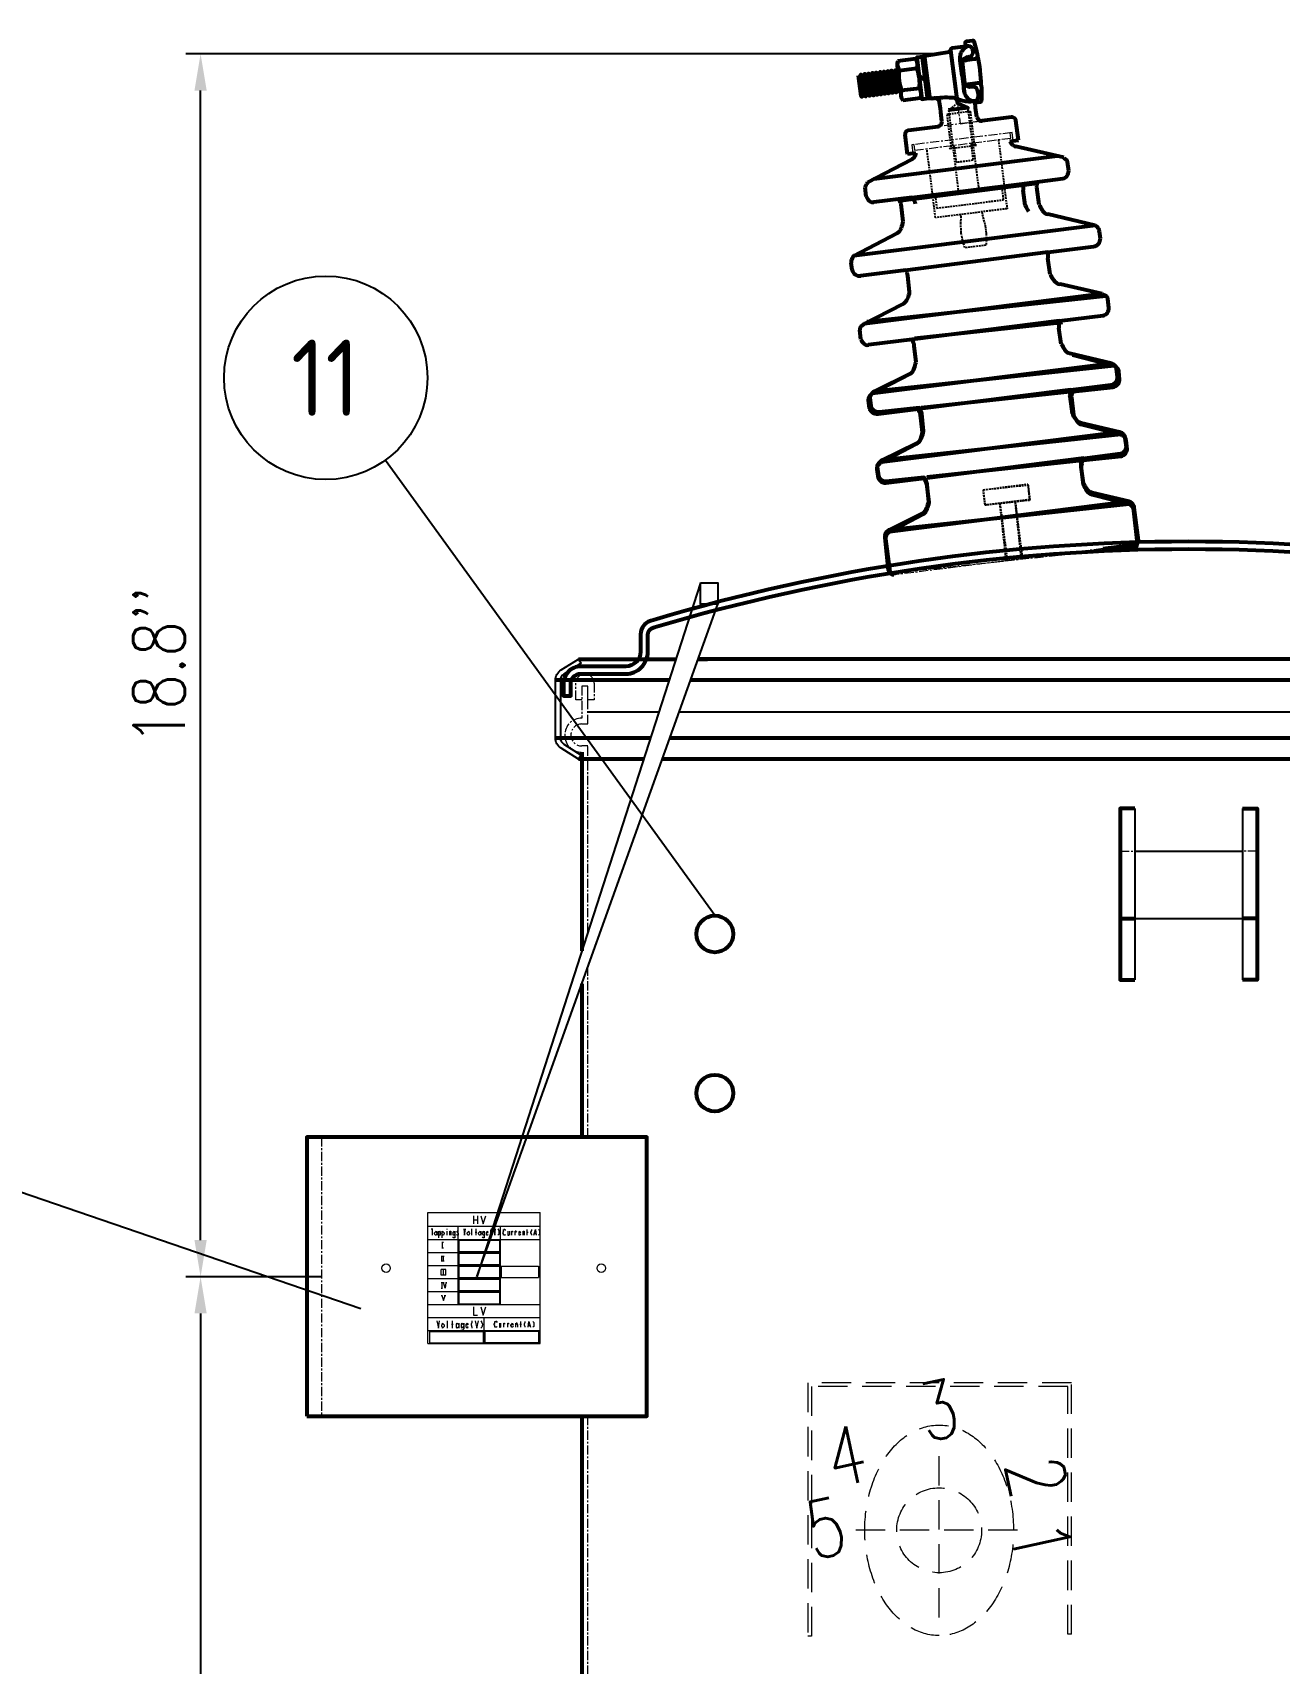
# Model space of a CAD drawing. Header units: millimetres. Extents: x 48582 to 52372, y -8867 to -5812.
# Drawn here: x 50110 to 50620, y -7255 to -6589 of the extents above; entities that cross this region are included whole.
import ezdxf
from ezdxf.enums import TextEntityAlignment as Align

# ---------------------------------------------------------------- set-up
doc = ezdxf.new("R2010")
doc.units = ezdxf.units.MM
doc.header["$LTSCALE"] = 3
for name, pattern in [('ACISOTGL', [3, 2, -1]), ('CENTER', [2, 1.25, -0.25, 0.25, -0.25]), ('HIDDEN', [0.375, 0.25, -0.125])]:
    doc.linetypes.add(name, pattern=pattern)
for name, color, linetype in [('2', 3, 'Continuous'), ('A', 3, 'Continuous'), ('D', 11, 'HIDDEN'), ('S', 254, 'Continuous')]:
    doc.layers.add(name, color=color, linetype=linetype)
for name, color, linetype, lineweight in [('图层1', 1, 'CENTER', 13), ('标注、文本', 3, 'Continuous', 25), ('粗实线', 4, 'Continuous', 53)]:
    doc.layers.add(name, color=color, linetype=linetype, lineweight=lineweight)
doc.styles.add('HC_GBDIM', font='romans', dxfattribs={"width": 0.667, "bigfont": 'gbcbig'})
doc.styles.add('ST_WIN', font='isocp2.shx', dxfattribs={"bigfont": 'hzdxfst.shx'})
doc.styles.add('TH_GBDIM', font='romans.shx', dxfattribs={"width": 0.8, "bigfont": 'gbcbig.shx'})
doc.dimstyles.new('TH_GBDIM1', dxfattribs={"dimscale": 3, "dimtxt": 3.5, "dimasz": 2.5, "dimexe": 2, "dimexo": 0, "dimgap": 1.5, "dimtad": 1, "dimdec": 1, "dimzin": 0, "dimdsep": 46, "dimtxsty": 'TH_GBDIM', "dimcen": 2.5, "dimclrd": 3, "dimclre": 256, "dimclrt": 2, "dimadec": 0, "dimazin": 0, "dimtfac": 0.714286, "dimtdec": 1, "dimtmove": 0, "dimatfit": 3, "dimfxl": 0, "dimtzin": 0, "dimlwd": -1, "dimlwe": -1, "dimarcsym": 0})

# ---------------------------------------------------------------- blocks, each defined once
blk = doc.blocks.new('*D370')
at = {"layer": 'Defpoints', "color": 0}
for p in [(50227.92, -7097.16), (50178.54, -7532.79), (50227.92, -7532.79)]:
    blk.add_point(p, dxfattribs=at)
at = {"layer": '标注、文本'}
for p, q in [((50227.92, -7097.16), (50172.54, -7097.16)), ((50227.92, -7532.79), (50172.54, -7532.79))]:
    blk.add_line(p, q, dxfattribs=at)
at = {"layer": '标注、文本', "color": 3}
blk.add_line((50178.54, -7112.16), (50178.54, -7517.79), dxfattribs=at)
for points in [[(50176.04, -7112.16), (50181.04, -7112.16), (50178.54, -7097.16)], [(50176.04, -7517.79), (50181.04, -7517.79), (50178.54, -7532.79)]]:
    blk.add_solid(points, dxfattribs=at)
at = {"layer": '标注、文本', "color": 2, "insert": (50161.54, -7314.97), "char_height": 21, "attachment_point": 5, "rotation": 90, "style": 'TH_GBDIM'}
blk.add_mtext("14.6''", dxfattribs=at)
blk = doc.blocks.new('*D368')
at = {"layer": 'Defpoints', "color": 0}
for p in [(50178.54, -6597.52), (50479.5, -6597.52), (50227.92, -7097.16)]:
    blk.add_point(p, dxfattribs=at)
at = {"layer": '标注、文本'}
for p, q in [((50479.5, -6597.52), (50172.54, -6597.52)), ((50227.92, -7097.16), (50172.54, -7097.16))]:
    blk.add_line(p, q, dxfattribs=at)
at = {"layer": '标注、文本', "color": 3}
blk.add_line((50178.54, -7082.16), (50178.54, -6612.52), dxfattribs=at)
for points in [[(50176.04, -6612.52), (50181.04, -6612.52), (50178.54, -6597.52)], [(50176.04, -7082.16), (50181.04, -7082.16), (50178.54, -7097.16)]]:
    blk.add_solid(points, dxfattribs=at)
at = {"layer": '标注、文本', "color": 2, "insert": (50161.54, -6847.34), "char_height": 21, "attachment_point": 5, "rotation": 90, "style": 'TH_GBDIM'}
blk.add_mtext("18.8''", dxfattribs=at)
blk = doc.blocks.new('A$C67204ebe')
at = {"layer": 'D'}
for p, q in [((-38.76, 178.03), (-32.93, 147.35)), ((-30.99, 179.56), (-28.4, 166.43)), ((-17.89, 168.96), (-12.39, 141.06)), ((-41.31, 135.36), (-46.82, 163.25)), ((-35.6, 165), (-36.93, 164.74)), ((-34.32, 158.48), (-35.6, 165)), ((-28.4, 166.43), (-28.94, 166.32)), ((-28.94, 166.32), (-27.65, 159.8)), ((-28.4, 166.43), (-28.15, 166.47)), ((-28.15, 166.47), (-24.7, 148.97)), ((-27.65, 159.8), (-34.32, 158.48)), ((-12.39, 141.06), (-41.31, 135.36)), ((-6.94, 20.78), (-2.36, -2.41)), ((-0.79, 21.99), (3.78, -1.19))]:
    blk.add_line(p, q, dxfattribs=at)
for points in [[(-35.61, 182.6), (-39.08, 179.55), (-38.76, 178.03), (-30.99, 179.56), (-31.29, 181.08), (-30.99, 179.56), (-30.2, 179.72), (-27.61, 166.58), (-26.67, 165.95), (-37.56, 163.8), (-36.93, 164.74), (-39.52, 177.88), (-38.76, 178.03)], [(-22.59, 139.05), (-22.37, 137.92), (-20.82, 133.44), (-20.2, 130.3), (-19.94, 127.7), (-19.93, 125.57), (-28.46, 123.89), (-29.61, 126.87), (-30.41, 129.92), (-30.85, 133.57), (-30.9, 136.24), (-31.12, 137.37)]]:
    blk.add_lwpolyline(points, dxfattribs=at)
blk.add_lwpolyline([(-23.08, 147.76), (-34.11, 145.59), (-41.32, 144.16, 0.282875), (-41.88, 143.65, 0.11185), (-41.9, 143.24), (-41.12, 139.26), (-14.06, 144.6), (-14.84, 148.57, 0.414214), (-15.78, 149.2), (-23.16, 147.77)], format="xyb", dxfattribs=at)
blk.add_lwpolyline([(3.86, 29.38), (5.09, 23.15), (-12.85, 19.61), (-14.08, 25.84)], close=True, dxfattribs=at)
for centre, start, end in [((-34.4, 147.06), 281.16, 11.16), ((-23.23, 149.26), 191.16, 281.16)]:
    blk.add_arc(centre, 1.5, start, end, dxfattribs=at)
at = {"layer": '图层1'}
for p, q in [((-35.61, 182.6), (-33.98, 174.34)), ((-24.96, 176.12), (-43, 172.56)), ((-33.98, 174.34), (-24.96, 176.12)), ((-12.53, 172.21), (-53.05, 164.36)), ((-51.82, 162.26), (-12.89, 169.94)), ((-12.89, 169.94), (-13.31, 172.06)), ((-11.87, 168.87), (-12.53, 172.21)), ((-53.05, 164.36), (-52.36, 160.88)), ((-52.26, 164.52), (-51.82, 162.26)), ((36.37, 5.25), (-48.23, -11.46))]:
    blk.add_line(p, q, dxfattribs=at)
at = {"layer": '粗实线', "ltscale": 2}
for p, q in [((-39.91, 203.86), (-36.14, 185.3)), ((-66.49, 193.43), (-63.96, 184.65)), ((-64.96, 193.77), (-62.41, 184.96)), ((-63.44, 194.07), (-60.89, 185.26)), ((-62.5, 193.44), (-60.26, 186.19)), ((-61.84, 194.39), (-59.32, 185.57)), ((-61.14, 198.14), (-61.32, 196.48)), ((-61.32, 196.48), (-60.35, 194.17)), ((-53.93, 199.56), (-61.14, 198.14)), ((-53.15, 195.59), (-60.35, 194.17)), ((-34.52, 194.1), (-33.22, 187.51)), ((-76.9, 191.06), (-75.29, 182.87)), ((-76.38, 190.71), (-74.14, 183.42)), ((-75.75, 191.61), (-73.23, 182.82)), ((-74.86, 191), (-72.61, 183.76)), ((-74.23, 191.94), (-71.67, 183.13)), ((-73.29, 191.31), (-71.09, 184.06)), ((-72.73, 192.21), (-70.14, 183.43)), ((-71.77, 191.61), (-69.52, 184.37)), ((-71.14, 192.55), (-68.58, 183.74)), ((-70.2, 191.92), (-68, 184.67)), ((-69.61, 192.85), (-66.96, 184.1)), ((-68.68, 192.22), (-66.45, 184.97)), ((-68.05, 193.16), (-65.49, 184.35)), ((-67.11, 192.53), (-64.91, 185.28)), ((-65.59, 192.83), (-63.35, 185.59)), ((-61.83, 185.89), (-64.02, 193.14)), ((-51.57, 187.6), (-58.78, 186.18)), ((-52.1, 192.85), (-49.34, 191)), ((-33.22, 187.51), (-33.53, 189.07)), ((-33.53, 189.07), (-33.53, 189.07)), ((-50.79, 183.63), (-57.99, 182.21)), ((-42.15, 178.56), (-42.47, 180.19)), ((-36.14, 185.3), (-35.73, 184.51)), ((-27.36, 177.68), (-28.08, 181.33)), ((-41.43, 174.91), (-42.15, 178.56)), ((-13.15, 178.45), (-25.01, 176.11)), ((-9.71, 169.3), (-11.27, 177.19)), ((-54.57, 160.45), (-56.12, 168.34)), ((-54.86, 170.22), (-43, 172.56)), ((-13.13, 168.62), (-9.71, 169.3)), ((9.26, 163.47), (-10.62, 166.67)), ((6.57, 163.9), (-67.58, 149.27)), ((-51.15, 161.12), (-54.57, 160.45)), ((11.67, 158.24), (10.9, 161.9)), ((-69.91, 147.85), (-52.73, 158.37)), ((-6.01, 151.84), (9.47, 154.95)), ((-0.95, 152.14), (-57.13, 141.03)), ((-51.36, 142.9), (-5.91, 151.86)), ((-5.1, 143.03), (-6.37, 149)), ((0.51, 143.67), (-0.94, 150.67)), ((-70.15, 142.09), (-70.82, 145.78)), ((-51.36, 142.9), (-66.86, 139.89)), ((24.04, 136.7), (4.36, 139.95)), ((24.04, 136.7), (-73.56, 117.45)), ((-54.44, 132.83), (-55.75, 139.85)), ((26.48, 131.59), (25.93, 134.37)), ((-73.56, 117.45), (-56.58, 127.93)), ((5.63, 124.46), (23.91, 128.07)), ((5.63, 124.46), (-52.16, 113.03)), ((7.02, 115.62), (5.64, 122.07)), ((-73.87, 111.79), (-74.42, 114.58)), ((-51.87, 113.12), (-70.16, 109.51)), ((28.79, 109.01), (-67.44, 90.03)), ((-49.8, 104.41), (-50.98, 110.9)), ((28.79, 109.01), (11.4, 111.75)), ((31.96, 103.53), (31.19, 107.2)), ((12.21, 96.78), (29.76, 100.27)), ((-67.44, 90.03), (-52.38, 99.16)), ((12.21, 96.78), (-47.37, 85.01)), ((13.53, 87.51), (12.14, 94.02)), ((-68.29, 83.75), (-68.96, 87.44)), ((-47.45, 85.01), (-65.01, 81.57)), ((34.68, 80.97), (-62.23, 61.85)), ((-45.15, 75.94), (-46.34, 82.48)), ((18.8, 69.05), (-42.23, 56.98)), ((39.81, 53.18), (-56.42, 34.19)), ((26.11, 41.5), (-37.46, 28.96)), ((45.69, 25.18), (-51.23, 6.06))]:
    blk.add_line(p, q, dxfattribs=at)
for points in [[(-42.47, 180.19), (-42.92, 182.48, 0.216454), (-43.8, 183.71, 0.14676), (-45.27, 184.06), (-47.08, 183.7, -0.216222), (-47.67, 183.84, -0.128385), (-48.01, 184.28), (-51.13, 200.07, -0.236321), (-50.98, 200.6, -0.137645), (-50.38, 200.99), (-40.48, 203.39, 0.118082), (-40.15, 203.56, 0.239241), (-39.88, 204.22, -0.185592), (-39.72, 204.74, -0.149289), (-39.28, 205.05), (-33.83, 206.13), (-34.12, 207.55, -0.162586), (-34.07, 207.86, -0.235181), (-33.63, 208.2), (-31.33, 208.66, -0.193012), (-30.8, 208.56, -0.216479), (-30.65, 208.33), (-29.5, 205.05), (-28.8, 202.54, -0.305966), (-29.2, 201.34, -0.211517), (-30.09, 201.12), (-33.79, 200.23, 0.124352), (-34.88, 199.66), (-33.31, 191.05, 0.232484), (-32.32, 189.92, 0.137631), (-31.19, 189.64), (-29.76, 189.87, -0.226514), (-28.41, 189.47, -0.129294), (-27.38, 185.8)], [(-50.38, 200.99), (-50.32, 200.7), (-50.34, 200.22), (-47.22, 184.39), (-47.04, 184.01), (-46.18, 183.88, -0.005437), (-42.81, 184.49, -0.020315), (-39, 184.79, -0.072791), (-37.05, 184.71, -0.141507), (-36.21, 184.11, -0.078582), (-35.73, 183.19, -0.389074)], [(-34.52, 194.1), (-35.72, 200.18), (-35.82, 200.69, -0.078909), (-35.85, 201.65, -0.002455), (-35.74, 202.57, -0.104269), (-35.26, 203.94, -0.067748), (-33.77, 205.78, -0.137062), (-32.75, 206.31, -0.250439), (-31.86, 206.06, -0.064304), (-31.28, 205.33, -0.207145), (-30.96, 202.9, -0.182921), (-31.64, 201.97, -0.000416), (-33.21, 201.56, 0.26878), (-34.88, 199.66, 0.499102)], [(-33.87, 190.8), (-33.22, 187.51, 0.188465), (-31.55, 184.9, 0.125485), (-29.48, 184.07, 0.148052), (-27.95, 184.32, 0.261104), (-27.38, 185.8, 0.829827)], [(-32.94, 190.51), (-27.99, 191.49, -0.202073), (-26.98, 191.28, -0.189452), (-26.41, 190.43, -0.036985), (-25.98, 184.14, 0.140434)], [(-28.08, 181.33), (-28.43, 183.38), (-26.28, 183.83, 0.076742), (-26.14, 183.88, 0.221032), (-25.98, 184.14, 59.233366)], [(23.87, 55.74, -0.200811), (21.55, 57.18, -0.016019), (20.03, 59.46), (18.59, 66.49, -0.126731), (18.66, 67.77, 0.095852), (18.8, 69.05), (34.93, 72.23, 0.198563), (36.97, 73.59, 0.178497), (37.47, 75.63), (36.81, 78.94, 0.197282), (35.98, 80.2, 0.032544), (34.68, 80.97), (17.37, 83.79)], [(-42.65, 42.61, 0.200811), (-41.05, 44.83, 0.016019), (-40.51, 47.52), (-41.85, 54.56, 0.126731), (-42.4, 55.73, -0.095852), (-43.02, 56.85), (-59.14, 53.67, -0.198563), (-61.55, 54.15, -0.178497), (-62.78, 55.86), (-63.44, 59.17, -0.197282), (-63.14, 60.65, -0.032544), (-62.23, 61.85), (-47.29, 71.04)], [(36.37, 5.25), (49.57, 7.83, 0.264751), (50.38, 8.52, 0.085218), (50.55, 9.55), (47.95, 22.75, 0.130917), (47.27, 24.14, 0.137977), (45.69, 25.18), (30.37, 27.68, -0.196911), (28.04, 29.12, -0.024375), (26.53, 31.41), (25.15, 37.91, -0.086896), (25.08, 39.65, -0.031016), (25.43, 41.38), (40.77, 44.43, 0.221746), (42.45, 45.66, 0.093612), (43, 47.34), (42.32, 51.03, 0.224627), (41.2, 52.59, 0.05176), (39.81, 53.18), (23.87, 55.74)], [(-48.23, -11.46), (-48.23, -11.46, -0.264751), (-49.24, -11.13, -0.085218), (-49.79, -10.25), (-52.4, 2.95, -0.130917), (-52.3, 4.5, -0.137977), (-51.23, 6.06), (-38.01, 14.19, 0.196911), (-36.4, 16.41, 0.024375), (-35.87, 19.1), (-37.06, 25.64, 0.086896), (-37.66, 27.27, 0.031016), (-38.64, 28.74), (-53.99, 25.73, -0.221746), (-56.01, 26.24, -0.093612), (-57.16, 27.58), (-57.93, 31.25, -0.224627), (-57.48, 33.12, -0.05176), (-56.42, 34.19), (-42.65, 42.61)]]:
    blk.add_lwpolyline(points, format="xyb", dxfattribs=at)
for points in [[(-50.98, 200.6), (-53.53, 200.1), (-50.21, 183.29), (-47.67, 183.84)], [(-35.73, 183.19), (-35.61, 182.6), (-31.29, 181.08), (-39.08, 179.55)]]:
    blk.add_lwpolyline(points, dxfattribs=at)
for centre, radius, start, end in [((-34.43, 201.61), 1.52, 294.65341, 2.43311), ((-80.87, 185.97), 54.64, 4.67536, 17.64464), ((-56.97, 196.9), 4.35, 163.43129, 218.88871), ((-43.52, 193.34), 16.85, 177.17429, 205.14571), ((-57.31, 196.83), 4.34, 343.39929, 38.92071), ((-68.38, 188.44), 16.83, 357.15819, 25.16181), ((-54.95, 184.87), 4.34, 343.3994, 38.92053), ((-31.82, 189.41), 1.26, 14.65534, 93.80155), ((-54.61, 184.94), 4.35, 163.43129, 218.88871), ((-43.35, 174.35), 1.82, 281.16, 330.05544), ((-44.05, 174.75), 2.63, 330.05544, 3.41055), ((-24.87, 178.53), 2.63, 198.90945, 232.26456), ((-25.36, 177.9), 1.82, 232.26456, 281.16), ((-12.93, 176.6), 1.86, 59.07931, 96.53076), ((-12.75, 176.9), 1.51, 11.16, 59.07931), ((-54.64, 168.63), 1.51, 143.24069, 191.16), ((-54.36, 168.42), 1.86, 105.78924, 143.24069), ((-10.33, 169.7), 3, 201.09295, 238.819), ((-10.06, 170.15), 3.52, 238.819, 260.83793), ((-54.15, 161.06), 3, 323.501, 1.22705), ((12.16, 166.3), 4.06, 224.35382, 242.44853), ((9.74, 161.66), 1.18, 11.92549, 62.44853), ((-54.57, 161.37), 3.52, 301.48207, 323.501), ((8.97, 157.44), 2.54, 281.34168, 330.43717), ((7.85, 158.07), 3.83, 330.43717, 2.42947), ((-69.66, 145.99), 1.18, 139.87147, 190.39451), ((-73.67, 149.37), 4.06, 319.87147, 337.96618), ((-2.3, 149.87), 4.16, 154.93182, 192.04407), ((-6.61, 151.88), 0.599, 334.93182, 356.47929), ((2.36, 151.44), 3.38, 168.10436, 184.7855), ((3.08, 151.5), 4.11, 184.7855, 191.76167), ((-66.55, 143.4), 3.83, 199.89053, 231.88283), ((-67.34, 142.38), 2.54, 231.88283, 280.97832), ((-59.1, 139.32), 3.38, 17.5345, 34.21564), ((-59.79, 139.1), 4.11, 10.55833, 17.5345), ((-50.82, 143.16), 0.599, 205.84071, 227.38818), ((-54.04, 139.66), 4.16, 10.27593, 47.38818), ((7.31, 148.91), 13.73, 205.36936, 217.4953), ((18.91, 154.01), 21.1, 209.33822, 216.79252), ((4.95, 143.57), 3.67, 216.79252, 260.6372), ((22.29, 133.2), 3.92, 40.98291, 63.38636), ((22.97, 133.79), 3.02, 11.16, 40.98291), ((-58.51, 131.05), 3.67, 301.6828, 345.52748), ((-75.38, 135.41), 21.1, 345.52748, 352.98178), ((23.29, 131.21), 3.21, 281.16, 325.41084), ((23.29, 131.21), 3.21, 325.41084, 6.68919), ((10.75, 123.34), 5.24, 167.6316, 180.80245), ((11.66, 123.35), 6.15, 180.80245, 192.0282), ((-71.46, 115.16), 3.02, 161.33709, 191.16), ((-70.6, 114.87), 3.92, 138.93364, 161.33709), ((15.3, 119.37), 9.1, 204.36994, 221.71685), ((12.15, 116.56), 4.88, 221.71685, 261.07914), ((-70.78, 112.66), 3.21, 195.63081, 236.90916), ((-70.78, 112.66), 3.21, 236.90916, 281.16), ((-56.18, 110.13), 5.24, 21.51755, 34.6884), ((-57.03, 109.8), 6.15, 10.2918, 21.51755), ((31.23, 113.62), 5.21, 242.13656, 254.88595), ((29.39, 106.82), 1.84, 11.92084, 74.88595), ((-54.91, 103.33), 4.88, 301.24086, 340.60315), ((-58.89, 104.73), 9.1, 340.60315, 357.95006), ((29.25, 102.79), 2.58, 281.24066, 329.31778), ((28.39, 103.31), 3.59, 329.31778, 3.52725), ((20.37, 95.02), 8.34, 167.83627, 177.61383), ((17.44, 95.14), 5.41, 177.61383, 192.02578), ((-67.16, 87.77), 1.84, 127.43405, 190.39916), ((-71.44, 93.37), 5.21, 307.43405, 320.18344), ((113.9, 153.71), 120.23, 213.40703, 214.70948), ((-64.89, 84.91), 3.59, 198.79275, 233.00222), ((-65.5, 84.1), 2.58, 233.00222, 281.07934), ((-54.33, 80.29), 8.34, 24.70617, 34.48373), ((-51.66, 81.51), 5.41, 10.29422, 24.70617), ((17.93, 87.24), 3.49, 214.70948, 260.73725), ((-163.14, 99.06), 120.23, 347.61052, 348.91297), ((-49.12, 74.01), 3.49, 301.58275, 347.61052)]:
    blk.add_arc(centre, radius, start, end, dxfattribs=at)
for points in [[(-60.35, 194.17), (-61, 193.98), (-61.87, 194.38), (-62.5, 193.44), (-63.44, 194.07), (-64.02, 193.14), (-64.96, 193.77), (-65.59, 192.83), (-66.55, 193.43), (-67.11, 192.53), (-68.05, 193.16), (-68.68, 192.22), (-69.62, 192.85), (-70.2, 191.92), (-71.14, 192.55), (-71.77, 191.61), (-72.73, 192.21), (-73.29, 191.31), (-74.23, 191.94), (-74.86, 191), (-75.81, 191.6), (-76.38, 190.71), (-76.9, 191.06)], [(-58.8, 186.09), (-59.32, 185.57), (-60.26, 186.19), (-60.89, 185.26), (-61.83, 185.89), (-62.41, 184.96), (-63.35, 185.59), (-63.98, 184.65), (-64.91, 185.28), (-65.49, 184.35), (-66.43, 184.98), (-67.06, 184.04), (-68, 184.67), (-68.58, 183.74), (-69.52, 184.37), (-70.15, 183.43), (-71.11, 184.03), (-71.67, 183.13), (-72.61, 183.76), (-73.24, 182.82), (-74.2, 183.42), (-74.79, 182.54), (-75.29, 182.87)], [(-35.73, 184.51), (-34.2, 183.95), (-31.81, 183.71), (-30.19, 183.77), (-28.61, 184.03)]]:
    blk.add_spline(points, degree=3, dxfattribs=at)

msp = doc.modelspace()

# ---------------------------------------------------------------- linework, layer by layer
at = {"color": 7, "linetype": 'Continuous', "lineweight": 15}
for p, q in [((50271.49, -7070.9), (50317.4, -7070.9)), ((50271.49, -7124.46), (50271.49, -7070.9)), ((50290.12, -7072.23), (50290.12, -7075.56)), ((50290.12, -7073.89), (50291.78, -7073.89)), ((50291.78, -7072.23), (50291.78, -7075.56)), ((50293.11, -7072.23), (50294.11, -7075.56)), ((50294.11, -7075.56), (50295.11, -7072.23)), ((50317.4, -7124.46), (50317.4, -7070.9)), ((50271.49, -7076.55), (50317.4, -7076.55)), ((50271.49, -7081.88), (50317.4, -7081.88)), ((50272.81, -7077.55), (50273.48, -7077.55)), ((50273.15, -7077.55), (50273.15, -7080.21)), ((50274.15, -7079.22), (50274.48, -7078.88)), ((50274.15, -7079.55), (50274.15, -7079.22)), ((50274.48, -7080.21), (50274.15, -7079.55)), ((50274.48, -7078.88), (50274.81, -7078.55)), ((50274.81, -7080.21), (50274.48, -7080.21)), ((50274.81, -7078.55), (50274.81, -7078.89)), ((50274.81, -7078.88), (50275.14, -7079.22)), ((50275.14, -7079.55), (50274.81, -7080.21)), ((50274.81, -7080.21), (50274.81, -7079.88)), ((50275.14, -7078.55), (50275.14, -7080.21)), ((50275.81, -7078.88), (50276.14, -7078.55)), ((50275.81, -7078.55), (50275.81, -7081.21)), ((50275.81, -7079.22), (50275.81, -7078.88)), ((50275.81, -7080.21), (50275.81, -7079.55)), ((50276.14, -7080.21), (50275.81, -7080.21)), ((50276.14, -7078.55), (50276.48, -7078.89)), ((50276.48, -7080.21), (50276.14, -7080.21)), ((50276.48, -7078.88), (50276.48, -7079.22)), ((50276.48, -7079.22), (50276.48, -7079.55)), ((50276.48, -7079.55), (50276.48, -7080.21)), ((50277.14, -7078.55), (50277.14, -7081.21)), ((50277.14, -7079.22), (50277.47, -7078.88)), ((50277.47, -7080.21), (50277.14, -7079.55)), ((50277.47, -7078.88), (50277.47, -7078.55)), ((50277.47, -7078.55), (50277.8, -7078.89)), ((50277.47, -7080.21), (50277.47, -7079.88)), ((50277.81, -7080.21), (50277.47, -7080.21)), ((50277.8, -7078.88), (50278.14, -7079.22)), ((50278.14, -7079.55), (50277.8, -7080.21)), ((50278.14, -7079.22), (50278.14, -7079.55)), ((50279.14, -7077.55), (50279.14, -7077.88)), ((50279.14, -7078.55), (50279.14, -7080.21)), ((50280.47, -7078.88), (50280.47, -7078.55)), ((50280.47, -7078.55), (50280.8, -7078.55)), ((50280.47, -7080.21), (50280.47, -7078.55)), ((50280.8, -7078.55), (50280.8, -7078.89)), ((50280.8, -7078.88), (50280.8, -7080.21)), ((50281.8, -7078.88), (50282.13, -7078.55)), ((50281.8, -7079.22), (50281.8, -7078.88)), ((50281.8, -7079.55), (50281.8, -7079.22)), ((50281.8, -7080.21), (50281.8, -7079.55)), ((50282.13, -7080.21), (50281.8, -7080.21)), ((50281.8, -7081.21), (50281.8, -7080.88)), ((50282.13, -7081.21), (50281.8, -7081.21)), ((50282.13, -7078.55), (50282.13, -7078.89)), ((50282.13, -7078.89), (50282.46, -7079.22)), ((50282.46, -7079.55), (50282.13, -7080.21)), ((50282.13, -7080.21), (50282.13, -7079.88)), ((50282.46, -7081.21), (50282.13, -7081.21)), ((50282.46, -7078.55), (50282.46, -7080.55)), ((50282.46, -7080.55), (50282.46, -7081.21)), ((50283.46, -7080.21), (50283.13, -7079.88)), ((50283.46, -7078.55), (50283.46, -7078.88)), ((50283.79, -7078.55), (50283.46, -7078.55)), ((50283.46, -7078.88), (50283.46, -7078.55)), ((50283.46, -7078.88), (50283.79, -7079.55)), ((50283.79, -7080.21), (50283.46, -7080.21)), ((50283.79, -7108.5), (50283.79, -7076.55)), ((50283.79, -7078.89), (50283.79, -7078.55)), ((50283.79, -7079.55), (50283.79, -7079.22)), ((50283.79, -7079.55), (50283.79, -7079.88)), ((50283.79, -7079.88), (50283.79, -7080.21)), ((50284.13, -7082.21), (50300.76, -7082.21)), ((50284.13, -7082.21), (50284.13, -7086.87)), ((50286.13, -7077.55), (50286.46, -7080.21)), ((50286.46, -7080.21), (50286.79, -7077.55)), ((50287.45, -7079.22), (50287.79, -7078.88)), ((50287.45, -7079.55), (50287.45, -7079.22)), ((50287.79, -7080.21), (50287.45, -7079.55)), ((50287.79, -7078.88), (50288.12, -7078.55)), ((50288.12, -7080.21), (50287.79, -7080.21)), ((50288.12, -7078.55), (50288.12, -7078.89)), ((50288.12, -7078.88), (50288.45, -7079.22)), ((50288.45, -7079.55), (50288.12, -7080.21)), ((50288.12, -7080.21), (50288.12, -7079.88)), ((50288.45, -7079.22), (50288.45, -7079.55)), ((50289.45, -7080.21), (50289.45, -7077.55)), ((50290.78, -7078.88), (50291.45, -7078.88)), ((50291.12, -7080.21), (50291.12, -7077.55)), ((50292.11, -7079.22), (50292.44, -7078.88)), ((50292.11, -7079.55), (50292.11, -7079.22)), ((50292.44, -7080.21), (50292.11, -7079.55)), ((50292.44, -7078.88), (50292.78, -7078.55)), ((50292.78, -7080.21), (50292.44, -7080.21)), ((50292.78, -7078.55), (50292.78, -7078.89)), ((50292.78, -7078.88), (50293.11, -7079.22)), ((50293.11, -7079.55), (50292.78, -7080.21)), ((50292.78, -7080.21), (50292.78, -7079.88)), ((50293.11, -7078.55), (50293.11, -7080.21)), ((50293.78, -7079.22), (50294.11, -7078.88)), ((50293.78, -7079.55), (50293.78, -7079.22)), ((50294.11, -7080.21), (50293.78, -7079.55)), ((50294.11, -7081.21), (50293.78, -7080.88)), ((50294.11, -7078.88), (50294.11, -7078.55)), ((50294.11, -7078.55), (50294.44, -7078.89)), ((50294.11, -7080.21), (50294.11, -7079.88)), ((50294.44, -7080.21), (50294.11, -7080.21)), ((50294.44, -7081.21), (50294.11, -7081.21)), ((50294.44, -7078.55), (50294.44, -7080.55)), ((50294.44, -7078.88), (50294.44, -7079.22)), ((50294.44, -7079.55), (50294.44, -7080.21)), ((50294.44, -7080.55), (50294.44, -7080.88)), ((50294.44, -7080.88), (50294.44, -7081.21)), ((50295.44, -7078.88), (50295.77, -7078.55)), ((50295.44, -7079.22), (50295.44, -7078.88)), ((50295.44, -7079.55), (50295.44, -7079.22)), ((50296.11, -7079.22), (50295.44, -7079.22)), ((50295.44, -7080.21), (50295.44, -7079.55)), ((50295.77, -7080.21), (50295.44, -7080.21)), ((50295.77, -7078.55), (50295.77, -7078.89)), ((50295.77, -7078.88), (50296.11, -7079.22)), ((50295.77, -7080.21), (50295.77, -7079.88)), ((50296.11, -7079.88), (50295.77, -7080.21)), ((50297.43, -7077.55), (50297.1, -7078.22)), ((50297.1, -7078.22), (50297.1, -7078.88)), ((50297.1, -7078.88), (50297.1, -7079.22)), ((50297.1, -7079.22), (50297.1, -7079.88)), ((50297.1, -7079.88), (50297.43, -7080.21)), ((50298.43, -7077.55), (50298.77, -7080.21)), ((50298.77, -7080.21), (50299.1, -7077.55)), ((50300.1, -7077.55), (50300.43, -7078.22)), ((50300.43, -7079.88), (50300.1, -7080.21)), ((50300.43, -7078.22), (50300.43, -7078.88)), ((50300.43, -7078.88), (50300.43, -7079.22)), ((50300.43, -7079.22), (50300.43, -7079.88)), ((50300.76, -7082.21), (50300.76, -7086.87)), ((50301.09, -7108.5), (50301.09, -7076.55)), ((50302.09, -7079.22), (50302.43, -7078.55)), ((50302.43, -7079.88), (50302.09, -7079.22)), ((50302.42, -7078.55), (50302.42, -7077.88)), ((50302.42, -7080.21), (50302.42, -7079.88)), ((50302.43, -7077.88), (50302.76, -7077.88)), ((50302.76, -7080.21), (50302.43, -7080.21)), ((50302.76, -7077.88), (50302.76, -7077.55)), ((50302.76, -7077.88), (50303.09, -7077.88)), ((50302.76, -7080.21), (50302.76, -7079.88)), ((50303.09, -7080.21), (50302.76, -7080.21)), ((50303.09, -7077.88), (50303.09, -7078.22)), ((50303.09, -7079.88), (50303.09, -7080.21)), ((50304.09, -7078.55), (50304.09, -7079.88)), ((50304.09, -7079.88), (50304.09, -7080.21)), ((50304.09, -7080.21), (50304.42, -7080.21)), ((50304.42, -7080.21), (50304.76, -7079.88)), ((50304.76, -7078.55), (50304.76, -7080.21)), ((50305.75, -7079.22), (50305.75, -7078.55)), ((50305.75, -7080.21), (50305.75, -7078.55)), ((50305.75, -7078.55), (50306.08, -7078.55)), ((50306.08, -7078.55), (50306.08, -7078.88)), ((50307.08, -7079.22), (50307.42, -7078.55)), ((50307.08, -7080.21), (50307.08, -7078.55)), ((50307.42, -7078.55), (50307.42, -7078.22)), ((50307.42, -7078.55), (50307.75, -7078.88)), ((50308.75, -7078.88), (50309.08, -7078.55)), ((50308.75, -7079.22), (50308.75, -7078.88)), ((50308.75, -7079.88), (50308.75, -7079.22)), ((50309.41, -7079.22), (50308.75, -7079.22)), ((50308.75, -7080.21), (50308.75, -7079.88)), ((50309.08, -7080.21), (50308.75, -7080.21)), ((50309.08, -7078.55), (50309.08, -7078.88)), ((50309.08, -7078.88), (50309.41, -7079.22)), ((50309.08, -7080.21), (50309.08, -7079.88)), ((50309.41, -7079.88), (50309.08, -7080.21)), ((50310.41, -7079.22), (50310.41, -7078.55)), ((50310.41, -7080.21), (50310.41, -7078.55)), ((50310.41, -7078.55), (50310.74, -7078.55)), ((50310.74, -7078.55), (50310.74, -7079.22)), ((50310.74, -7079.22), (50310.74, -7080.21)), ((50311.74, -7078.88), (50312.41, -7078.88)), ((50312.07, -7080.21), (50312.07, -7077.88)), ((50313.74, -7078.22), (50313.41, -7078.88)), ((50313.41, -7078.88), (50313.41, -7079.22)), ((50313.41, -7079.22), (50313.74, -7079.88)), ((50313.74, -7077.88), (50313.74, -7078.22)), ((50313.74, -7079.88), (50313.74, -7080.21)), ((50314.74, -7080.21), (50315.4, -7077.88)), ((50315.07, -7079.55), (50315.73, -7079.55)), ((50315.4, -7077.88), (50315.73, -7080.21)), ((50316.73, -7077.88), (50317.06, -7078.22)), ((50317.06, -7079.88), (50316.73, -7080.21)), ((50317.06, -7078.22), (50317.06, -7078.88)), ((50317.06, -7078.88), (50317.06, -7079.22)), ((50317.06, -7079.22), (50317.06, -7079.88)), ((50271.49, -7087.2), (50301.09, -7087.2)), ((50278.14, -7088.87), (50276.81, -7088.87)), ((50277.81, -7083.21), (50277.14, -7083.21)), ((50277.81, -7085.54), (50277.14, -7085.54)), ((50277.14, -7090.86), (50277.14, -7088.87)), ((50277.47, -7085.54), (50277.47, -7083.21)), ((50277.8, -7090.86), (50277.8, -7088.87)), ((50284.13, -7086.87), (50300.76, -7086.87)), ((50284.13, -7087.53), (50300.76, -7087.53)), ((50284.13, -7087.53), (50284.13, -7092.19)), ((50300.76, -7087.53), (50300.76, -7092.19)), ((50271.49, -7092.52), (50301.09, -7092.52)), ((50278.14, -7090.86), (50276.81, -7090.86)), ((50278.8, -7094.19), (50276.81, -7094.19)), ((50276.81, -7096.52), (50276.81, -7094.19)), ((50277.8, -7096.52), (50277.8, -7094.19)), ((50278.8, -7096.52), (50278.8, -7094.19)), ((50284.13, -7092.19), (50300.76, -7092.19)), ((50284.13, -7092.86), (50300.76, -7092.86)), ((50284.13, -7092.86), (50284.13, -7097.51)), ((50300.76, -7092.86), (50300.76, -7097.51)), ((50301.43, -7092.86), (50301.43, -7097.51)), ((50301.43, -7092.86), (50316.73, -7092.86)), ((50316.73, -7092.86), (50316.73, -7097.51)), ((50271.49, -7097.85), (50301.09, -7097.85)), ((50278.8, -7096.52), (50276.81, -7096.52)), ((50276.81, -7099.51), (50278.14, -7099.51)), ((50276.81, -7101.84), (50277.47, -7101.84)), ((50277.14, -7099.51), (50277.14, -7101.84)), ((50278.47, -7101.84), (50277.81, -7099.51)), ((50278.8, -7099.51), (50278.47, -7101.84)), ((50278.8, -7099.51), (50279.14, -7099.51)), ((50284.13, -7097.51), (50300.76, -7097.51)), ((50284.13, -7098.18), (50300.76, -7098.18)), ((50284.13, -7098.18), (50284.13, -7102.84)), ((50300.76, -7098.18), (50300.76, -7102.84)), ((50301.43, -7097.51), (50316.73, -7097.51)), ((50271.49, -7103.17), (50301.09, -7103.17)), ((50271.49, -7108.5), (50317.4, -7108.5)), ((50276.81, -7104.84), (50277.47, -7104.84)), ((50277.14, -7104.84), (50277.81, -7106.83)), ((50277.81, -7106.83), (50278.47, -7104.84)), ((50278.14, -7104.84), (50278.8, -7104.84)), ((50284.13, -7102.84), (50300.76, -7102.84)), ((50284.13, -7103.5), (50300.76, -7103.5)), ((50284.13, -7103.5), (50284.13, -7108.16)), ((50284.13, -7108.16), (50300.76, -7108.16)), ((50300.76, -7103.5), (50300.76, -7108.16)), ((50271.49, -7113.82), (50317.4, -7113.82)), ((50275.14, -7115.15), (50275.81, -7118.14)), ((50275.81, -7118.14), (50276.14, -7115.15)), ((50279.47, -7118.14), (50279.47, -7115.15)), ((50281.47, -7118.14), (50281.47, -7115.15)), ((50289.45, -7115.15), (50289.45, -7115.81)), ((50290.12, -7109.49), (50290.12, -7112.82)), ((50290.12, -7112.82), (50291.78, -7112.82)), ((50290.78, -7115.15), (50291.45, -7118.14)), ((50291.45, -7118.14), (50292.11, -7115.15)), ((50293.11, -7109.49), (50294.11, -7112.82)), ((50293.11, -7115.15), (50293.44, -7115.81)), ((50294.11, -7112.82), (50295.11, -7109.49)), ((50294.44, -7124.46), (50294.44, -7113.82)), ((50298.77, -7115.48), (50299.1, -7115.48)), ((50298.77, -7116.15), (50298.77, -7115.48)), ((50299.1, -7115.48), (50299.43, -7115.48)), ((50299.43, -7115.48), (50299.43, -7115.15)), ((50299.43, -7115.48), (50299.77, -7115.81)), ((50309.41, -7117.81), (50309.41, -7115.48)), ((50311.07, -7115.48), (50311.07, -7115.81)), ((50312.41, -7117.81), (50312.74, -7115.48)), ((50312.74, -7115.48), (50313.41, -7117.81)), ((50314.4, -7115.48), (50314.74, -7115.81)), ((50271.49, -7119.14), (50317.4, -7119.14)), ((50272.15, -7119.47), (50294.11, -7119.47)), ((50272.15, -7119.47), (50272.15, -7124.13)), ((50277.14, -7116.81), (50277.47, -7116.48)), ((50277.14, -7117.47), (50277.14, -7116.81)), ((50277.47, -7117.81), (50277.14, -7117.47)), ((50277.47, -7116.48), (50277.47, -7116.15)), ((50277.47, -7116.15), (50277.81, -7116.48)), ((50277.81, -7117.81), (50277.47, -7118.14)), ((50277.47, -7118.14), (50277.47, -7117.81)), ((50277.81, -7116.48), (50278.14, -7116.81)), ((50278.14, -7117.47), (50277.81, -7117.81)), ((50278.14, -7116.81), (50278.14, -7117.48)), ((50281.13, -7116.48), (50281.8, -7116.48)), ((50283.13, -7116.48), (50283.46, -7116.15)), ((50283.13, -7116.81), (50283.13, -7116.48)), ((50283.13, -7117.47), (50283.13, -7116.81)), ((50283.13, -7117.81), (50283.13, -7117.47)), ((50283.46, -7118.14), (50283.13, -7117.81)), ((50283.46, -7116.15), (50283.79, -7116.48)), ((50283.79, -7117.81), (50283.46, -7118.14)), ((50283.79, -7116.48), (50284.13, -7116.81)), ((50284.13, -7117.47), (50283.79, -7117.81)), ((50284.13, -7116.15), (50284.13, -7118.14)), ((50285.13, -7116.48), (50285.46, -7116.15)), ((50285.13, -7116.81), (50285.13, -7116.48)), ((50285.13, -7117.47), (50285.13, -7116.81)), ((50285.13, -7117.81), (50285.13, -7117.47)), ((50285.46, -7118.14), (50285.13, -7117.81)), ((50285.13, -7119.14), (50285.13, -7118.81)), ((50285.79, -7119.14), (50285.13, -7119.14)), ((50285.46, -7116.15), (50285.79, -7116.48)), ((50285.79, -7117.81), (50285.46, -7118.14)), ((50285.79, -7116.48), (50286.13, -7116.81)), ((50286.12, -7117.47), (50285.79, -7117.81)), ((50286.13, -7118.48), (50285.79, -7118.81)), ((50285.79, -7118.81), (50285.79, -7119.14)), ((50286.13, -7116.15), (50286.13, -7118.48)), ((50287.12, -7116.48), (50287.45, -7116.15)), ((50287.12, -7116.81), (50287.12, -7116.48)), ((50287.79, -7116.81), (50287.12, -7116.81)), ((50287.12, -7117.47), (50287.12, -7116.81)), ((50287.12, -7117.81), (50287.12, -7117.47)), ((50287.45, -7118.14), (50287.12, -7117.81)), ((50287.45, -7116.15), (50287.79, -7116.48)), ((50287.79, -7117.81), (50287.45, -7118.14)), ((50287.79, -7116.48), (50287.79, -7116.81)), ((50287.79, -7117.81), (50287.79, -7117.47)), ((50289.45, -7115.81), (50289.12, -7116.48)), ((50289.12, -7116.48), (50289.12, -7116.81)), ((50289.12, -7116.81), (50289.45, -7117.81)), ((50289.45, -7117.81), (50289.45, -7118.14)), ((50293.44, -7117.81), (50293.11, -7118.14)), ((50293.44, -7115.81), (50293.78, -7116.48)), ((50293.78, -7116.81), (50293.44, -7117.81)), ((50293.78, -7116.48), (50293.78, -7116.81)), ((50294.11, -7119.47), (50294.11, -7124.13)), ((50316.73, -7119.47), (50294.77, -7119.47)), ((50294.77, -7119.47), (50294.77, -7124.13)), ((50298.43, -7116.81), (50298.77, -7116.15)), ((50298.77, -7117.14), (50298.43, -7116.81)), ((50298.77, -7117.81), (50298.77, -7117.14)), ((50299.1, -7117.81), (50298.77, -7117.81)), ((50299.43, -7117.81), (50299.1, -7117.81)), ((50299.43, -7117.81), (50299.43, -7117.47)), ((50299.77, -7117.47), (50299.43, -7117.81)), ((50300.76, -7116.15), (50300.76, -7117.47)), ((50300.76, -7117.47), (50300.76, -7117.81)), ((50300.76, -7117.81), (50301.09, -7117.81)), ((50301.09, -7116.15), (50301.09, -7117.81)), ((50301.09, -7117.81), (50301.09, -7117.47)), ((50302.43, -7116.81), (50302.43, -7116.15)), ((50302.43, -7117.81), (50302.43, -7116.15)), ((50302.43, -7116.15), (50302.76, -7116.15)), ((50302.76, -7116.15), (50302.76, -7116.48)), ((50304.09, -7116.81), (50304.09, -7116.15)), ((50304.09, -7117.81), (50304.09, -7116.15)), ((50304.09, -7116.15), (50304.42, -7116.15)), ((50304.42, -7116.15), (50304.42, -7116.48)), ((50305.42, -7116.81), (50305.75, -7116.48)), ((50305.42, -7117.14), (50305.42, -7116.81)), ((50306.42, -7116.81), (50305.42, -7116.81)), ((50305.75, -7117.81), (50305.42, -7117.14)), ((50305.75, -7116.48), (50306.08, -7116.15)), ((50306.08, -7117.81), (50305.75, -7117.81)), ((50306.08, -7116.15), (50306.08, -7116.48)), ((50306.08, -7116.48), (50306.42, -7116.81)), ((50306.08, -7117.81), (50306.08, -7117.47)), ((50306.42, -7117.47), (50306.08, -7117.81)), ((50307.42, -7116.81), (50307.75, -7116.15)), ((50307.42, -7117.81), (50307.42, -7116.15)), ((50307.75, -7116.15), (50307.75, -7115.81)), ((50307.75, -7116.15), (50308.08, -7116.81)), ((50308.08, -7116.81), (50308.08, -7117.81)), ((50309.08, -7116.48), (50309.75, -7116.48)), ((50311.08, -7115.81), (50310.74, -7116.48)), ((50310.74, -7116.48), (50310.74, -7116.81)), ((50310.74, -7116.81), (50311.08, -7117.47)), ((50311.07, -7117.47), (50311.07, -7117.81)), ((50312.41, -7117.14), (50313.07, -7117.14)), ((50314.74, -7117.47), (50314.4, -7117.81)), ((50314.74, -7115.81), (50314.74, -7116.48)), ((50314.74, -7116.48), (50314.74, -7116.81)), ((50314.74, -7116.81), (50314.74, -7117.47)), ((50316.73, -7119.47), (50316.73, -7124.13)), ((50271.49, -7124.46), (50317.4, -7124.46)), ((50272.15, -7124.13), (50294.11, -7124.13)), ((50316.73, -7124.13), (50294.77, -7124.13))]:
    msp.add_line(p, q, dxfattribs=at)
for centre in [(50254.34, -7093.69), (50342.34, -7093.69)]:
    msp.add_circle(centre, 1.75, dxfattribs=at)
at = {"layer": '2', "linetype": 'Continuous'}
msp.add_lwpolyline([(50334.09, -6846.5), (50327, -6850.93, 0.258618), (50325.59, -6853.47), (50325.59, -6877.02, 0.258618), (50327, -6879.56), (50334.09, -6884), (50333.03, -6885.69), (50325.94, -6881.26, -0.258618), (50323.59, -6877.02), (50323.59, -6853.47, -0.258618), (50325.94, -6849.23), (50333.03, -6844.8)], format="xyb", close=True, dxfattribs=at)
at = {"layer": 'A'}
msp.add_circle((50229.7, -6729.88), 41.58, dxfattribs=at)
at = {"layer": 'D'}
for p, q in [((50505.18, -6781.28), (50507.73, -6804.77)), ((50511.42, -6780.6), (50513.95, -6804.1))]:
    msp.add_line(p, q, dxfattribs=at)
msp.add_lwpolyline([(50516.7, -6773.65), (50517.38, -6779.96), (50499.2, -6781.92), (50498.51, -6775.61)], close=True, dxfattribs=at)
at = {"layer": '图层1'}
for p, q in [((50546.98, -6800.53), (50461.24, -6809.8)), ((50334.39, -6855.9), (50334.39, -6868.9)), ((50554.37, -6923.31), (50560.37, -6923.31)), ((50610.37, -6923.31), (50604.37, -6923.31)), ((50227.92, -7040.16), (50227.92, -7154.16))]:
    msp.add_line(p, q, dxfattribs=at)
msp.add_lwpolyline([(50336.87, -6956.27), (50336.87, -6880.31), (50334.37, -6880.31, -1), (50334.37, -6871.31), (50336.87, -6871.31), (50336.87, -6855.81)], format="xyb", dxfattribs=at)
msp.add_lwpolyline([(50334.39, -6855.9), (50334.39, -6861.4), (50331.89, -6861.4), (50331.89, -6854.65, -1), (50339.39, -6854.65), (50339.39, -6861.4), (50336.89, -6861.4), (50336.89, -6855.9)], format="xyb", close=True, dxfattribs=at)
for points in [[(50336.87, -7040.16), (50336.87, -6970.5)], [(50336.87, -7475.79), (50336.87, -7154.16)]]:
    msp.add_lwpolyline(points, dxfattribs=at)
msp.add_lwpolyline([(50360.92, -7154.16), (50360.92, -7154.16), (50360.92, -7040.16), (50360.92, -7040.16)], close=True, dxfattribs=at)
msp.add_arc((50334.39, -6875.9), 7, 90, 270, dxfattribs=at)
at = {"layer": '标注、文本'}
for p, q in [((50254.15, -6763.51), (50388.83, -6949.62)), ((50382.87, -6813.68), (50291.42, -7097.16)), ((50291.42, -7097.16), (50390.02, -6822.39)), ((50336.87, -6866.31), (50365.9, -6866.31)), ((50374.26, -6866.31), (50827.87, -6866.31)), ((50560.37, -6905.81), (50560.37, -6975.81)), ((50604.37, -6905.81), (50604.37, -6975.81)), ((50560.37, -6923.31), (50604.37, -6923.31)), ((50560.37, -6950.81), (50604.37, -6950.81)), ((49957.55, -7012.05), (50244.08, -7110.18))]:
    msp.add_line(p, q, dxfattribs=at)
msp.add_lwpolyline([(50382.87, -6813.68), (50390.02, -6813.68), (50390.02, -6822.39), (50382.87, -6822.39)], close=True, dxfattribs=at)
at = {"layer": '粗实线', "ltscale": 2}
for p, q in [((50548.47, -6696.49), (50450.96, -6707.02)), ((50530.89, -6707.24), (50470.51, -6713.77)), ((50551.9, -6724.95), (50453.68, -6735.55)), ((50535.04, -6735.44), (50473.19, -6742.14)), ((50554.58, -6753.08), (50457.06, -6763.6)), ((50539.92, -6763.52), (50475.49, -6770.47)), ((50558, -6781.48), (50459.78, -6792.08)), ((50333.03, -6844.8), (50372.83, -6844.8)), ((50381.98, -6844.8), (50385.76, -6844.8)), ((50382.01, -6844.71), (50831.73, -6844.71)), ((50370.04, -6853.47), (50323.59, -6853.47)), ((50386.92, -6853.47), (50378.87, -6853.47)), ((50841.17, -6853.38), (50378.9, -6853.38)), ((50323.59, -6877.02), (50362.44, -6877.02)), ((50370.42, -6877.02), (50391.16, -6877.02)), ((50370.45, -6876.93), (50841.17, -6876.93)), ((50333.02, -6885.6), (50359.67, -6885.6)), ((50334.39, -6882.9), (50334.39, -6963.98)), ((50367.34, -6885.6), (50831.73, -6885.6)), ((50367.34, -6885.6), (50393.27, -6885.6)), ((50554.37, -6950.81), (50560.37, -6950.81)), ((50610.37, -6950.81), (50604.37, -6950.81)), ((50334.39, -6977.43), (50334.39, -7040.25)), ((50334.37, -7154.16), (50334.37, -7475.79))]:
    msp.add_line(p, q, dxfattribs=at)
at = {"layer": '粗实线', "color": 8, "linetype": 'ACISOTGL', "lineweight": 0, "ltscale": 2}
for p, q in [((50534.48, -7140.54), (50426.77, -7140.54)), ((50426.77, -7140.54), (50426.77, -7244.03)), ((50532.98, -7142.04), (50428.27, -7142.04)), ((50428.27, -7142.04), (50428.27, -7244.03)), ((50532.98, -7243.15), (50532.98, -7142.04)), ((50534.48, -7243.15), (50534.48, -7140.54)), ((50480.44, -7236.42), (50480.44, -7165.08)), ((50512.42, -7200.75), (50446.08, -7200.75)), ((50428.27, -7244.03), (50426.77, -7244.03)), ((50534.48, -7243.15), (50532.98, -7243.15))]:
    msp.add_line(p, q, dxfattribs=at)
at = {"layer": '粗实线', "ltscale": 2}
for points in [[(50538.93, -6749.14, -0.200811), (50536.74, -6747.5, -0.016019), (50535.43, -6745.09), (50534.61, -6737.97, -0.126731), (50534.78, -6736.7, 0.095852), (50535.04, -6735.44), (50551.38, -6733.67, 0.198563), (50553.53, -6732.5, 0.178497), (50554.21, -6730.5), (50553.84, -6727.15, 0.197282), (50553.12, -6725.82, 0.032544), (50551.9, -6724.95), (50534.9, -6720.62)], [(50471.51, -6756.41, 0.200811), (50473.3, -6754.34, 0.016019), (50474.07, -6751.72), (50473.35, -6744.58, 0.126731), (50472.91, -6743.37, -0.095852), (50472.39, -6742.2), (50456.05, -6743.96, -0.198563), (50453.7, -6743.27, -0.178497), (50452.61, -6741.47), (50452.25, -6738.11, -0.197282), (50452.67, -6736.66, -0.032544), (50453.68, -6735.55), (50469.37, -6727.7)], [(50546.98, -6800.53), (50560.35, -6799.1, 0.264751), (50561.22, -6798.48, 0.085218), (50561.48, -6797.47), (50560.04, -6784.1, 0.130917), (50559.48, -6782.65, 0.137977), (50558, -6781.48), (50542.96, -6777.65, -0.196911), (50540.76, -6776.02, -0.024375), (50539.46, -6773.61), (50538.65, -6767.01, -0.086896), (50538.73, -6765.27, -0.031016), (50539.23, -6763.58), (50554.78, -6761.88, 0.221746), (50556.56, -6760.79, 0.093612), (50557.25, -6759.17), (50556.9, -6755.44, 0.224627), (50555.92, -6753.79, 0.05176), (50554.58, -6753.08), (50538.93, -6749.14)], [(50461.24, -6809.8), (50461.24, -6809.8, -0.264751), (50460.27, -6809.38, -0.085218), (50459.79, -6808.45), (50458.35, -6795.08, -0.130917), (50458.58, -6793.54, -0.137977), (50459.78, -6792.08), (50473.66, -6785.13, 0.196911), (50475.46, -6783.07, 0.024375), (50476.22, -6780.43), (50475.6, -6773.81, 0.086896), (50475.15, -6772.13, 0.031016), (50474.3, -6770.59), (50458.75, -6772.24, -0.221746), (50456.78, -6771.56, -0.093612), (50455.76, -6770.13), (50455.3, -6766.41, -0.224627), (50455.91, -6764.58, -0.05176), (50457.06, -6763.6), (50471.51, -6756.41)], [(50363.6, -6828.87, 0.376656), (50358.37, -6834.81), (50358.37, -6841.81, -0.414214), (50352.37, -6847.81), (50333.87, -6847.81, 0.414214), (50326.87, -6854.81), (50326.87, -6859.81), (50329.87, -6859.81), (50329.87, -6854.81, -0.414214), (50333.87, -6850.81), (50352.37, -6850.81, 0.414214), (50361.37, -6841.81), (50361.37, -6834.81, -0.384704), (50364.08, -6831.83, -0.146644), (50800.67, -6831.83, -0.384704)]]:
    msp.add_lwpolyline(points, format="xyb", dxfattribs=at)
for points in [[(50560.37, -6905.81), (50554.37, -6905.81), (50554.37, -6975.81), (50560.37, -6975.81)], [(50604.37, -6905.81), (50610.37, -6905.81), (50610.37, -6975.81), (50604.37, -6975.81)]]:
    msp.add_lwpolyline(points, dxfattribs=at)
msp.add_lwpolyline([(50221.92, -7154.16), (50360.92, -7154.16), (50360.92, -7040.16), (50221.92, -7040.16)], close=True, dxfattribs=at)
for centre in [(50388.73, -6957.12), (50388.73, -7022.12)]:
    msp.add_circle(centre, 7.5, dxfattribs=at)
at = {"layer": '粗实线', "color": 8, "linetype": 'ACISOTGL', "lineweight": 0, "ltscale": 2}
msp.add_circle((50480.44, -7200.75), 17.37, dxfattribs=at)
at = {"layer": '粗实线', "ltscale": 2}
msp.add_arc((50582.37, -7559.53), 762.72, 73.3312, 106.6688, dxfattribs=at)
at = {"layer": '粗实线', "color": 8, "linetype": 'ACISOTGL', "lineweight": 0, "ltscale": 2}
msp.add_ellipse((50480.44, -7200.75), major_axis=(0, -43), ratio=0.707107, dxfattribs=at)

# ---------------------------------------------------------------- block references
at = {"layer": '标注、文本', "rotation": 356.0153245562407}
msp.add_blockref('A$C67204ebe', (50510.77, -6802.37), dxfattribs=at)

# ---------------------------------------------------------------- texts
at = {"layer": 'S', "color": 7, "style": 'ST_WIN'}
msp.add_text('11', height=31.185, dxfattribs=at).set_placement((50229.54, -6729.88), align=Align.MIDDLE)
at = {"layer": '粗实线', "color": 8, "linetype": 'ACISOTGL', "lineweight": 0, "ltscale": 2, "style": 'HC_GBDIM', "width": 0.784706}
for s, rotation, p in [('3', 12.25803, (50474.9, -7164.76)), ('4', 12.25803, (50437.2, -7183.52)), ('2', 282.25803, (50507.04, -7173.66)), ('5', 12.25803, (50428.78, -7212.96)), ('1', 282.25803, (50508.98, -7199.95))]:
    msp.add_text(s, height=23.53, rotation=rotation, dxfattribs=at).set_placement(p)

# ---------------------------------------------------------------- dimensions: what is measured, and where the dimension line sits
at = {"layer": '标注、文本'}
for base, p2, text, picture, middle in [((50178.54, -6597.52), (50479.5, -6597.52), "18.8''", '*D368', (50161.54, -6847.34)), ((50178.54, -7532.79), (50227.92, -7532.79), "14.6''", '*D370', (50161.54, -7314.97))]:
    dim = msp.add_linear_dim(base=base, p1=(50227.92, -7097.16), p2=p2, angle=90, text=text, dimstyle='TH_GBDIM1', override={"dimtxt": 7, "dimasz": 5}, dxfattribs=at)
    dim.commit()
    dim.dimension.update_dxf_attribs({"geometry": picture, "text_midpoint": middle})

doc.saveas('drawing.dxf')
